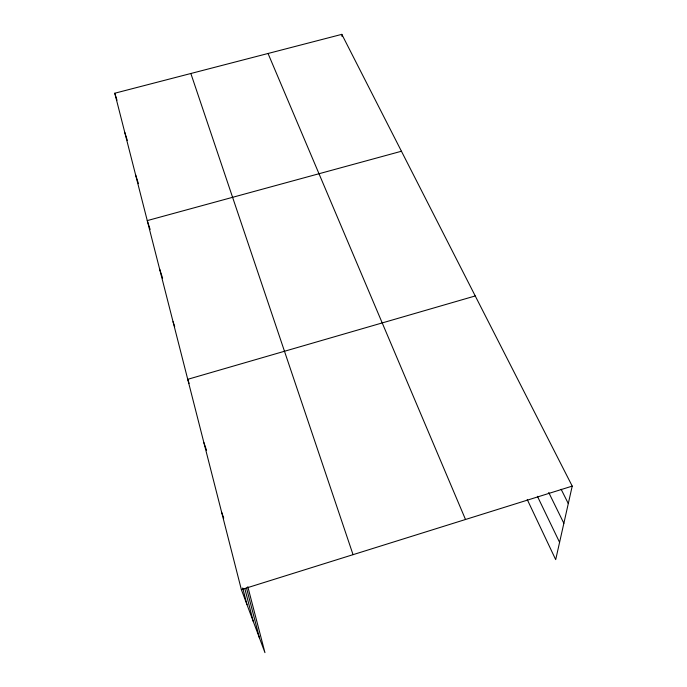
<?xml version="1.0" encoding="UTF-8"?>
<svg xmlns="http://www.w3.org/2000/svg" width="687" height="687" viewBox="0 0 687 687"><rect width="100%" height="100%" fill="white"/><g stroke="black" fill="none" stroke-linecap="round" stroke-linejoin="round"><path stroke-width="1.03" d="M247.818 586.707L264.95 652.65L241.36 589.601L114.781 93.226L341.825 34.35L572.219 486.113L555.697 559.639L527.23 499.501M241.36 589.601L572.219 486.113M475.241 295.951L187.74 379.318L189.114 383.38M401.44 151.243L147.258 220.604L150.127 229.441M561.133 489.264L568.295 503.571M548.724 492.485L563.864 523.314M537.414 496.297L559.587 542.335M268.042 53.483L465.511 519.492M221.652 512.304L223.73 518.092M203.867 442.565L206.564 450.328M190.857 73.5L353.049 554.667M173.047 321.705L174.704 326.677M159.607 269.003L162.613 278.149M135.562 174.713L138.422 183.635M124.768 132.393L127.301 140.363M114.781 93.226L116.988 100.225M246.53 588.055L259.42 637.854M244.821 588.553L253.323 621.563M242.726 587.978L246.985 604.612M341.825 34.35L342.006 36.42"/></g></svg>
